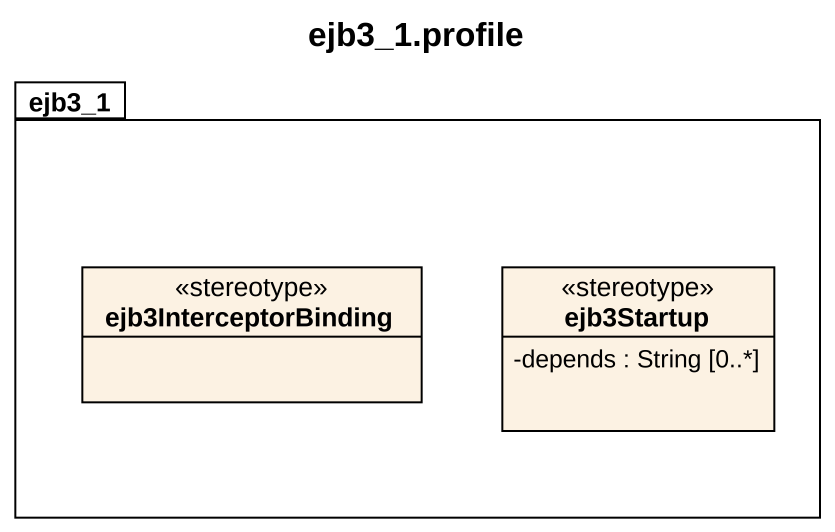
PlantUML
@startuml
title ejb3_1.profile
hide circle
hide empty members
skinparam classAttributeIconSize 0
package ejb3_1 {
  class ejb3InterceptorBinding <<stereotype>>
  class ejb3Startup <<stereotype>> {
    -depends : String [0..*]
  }
}
@enduml
